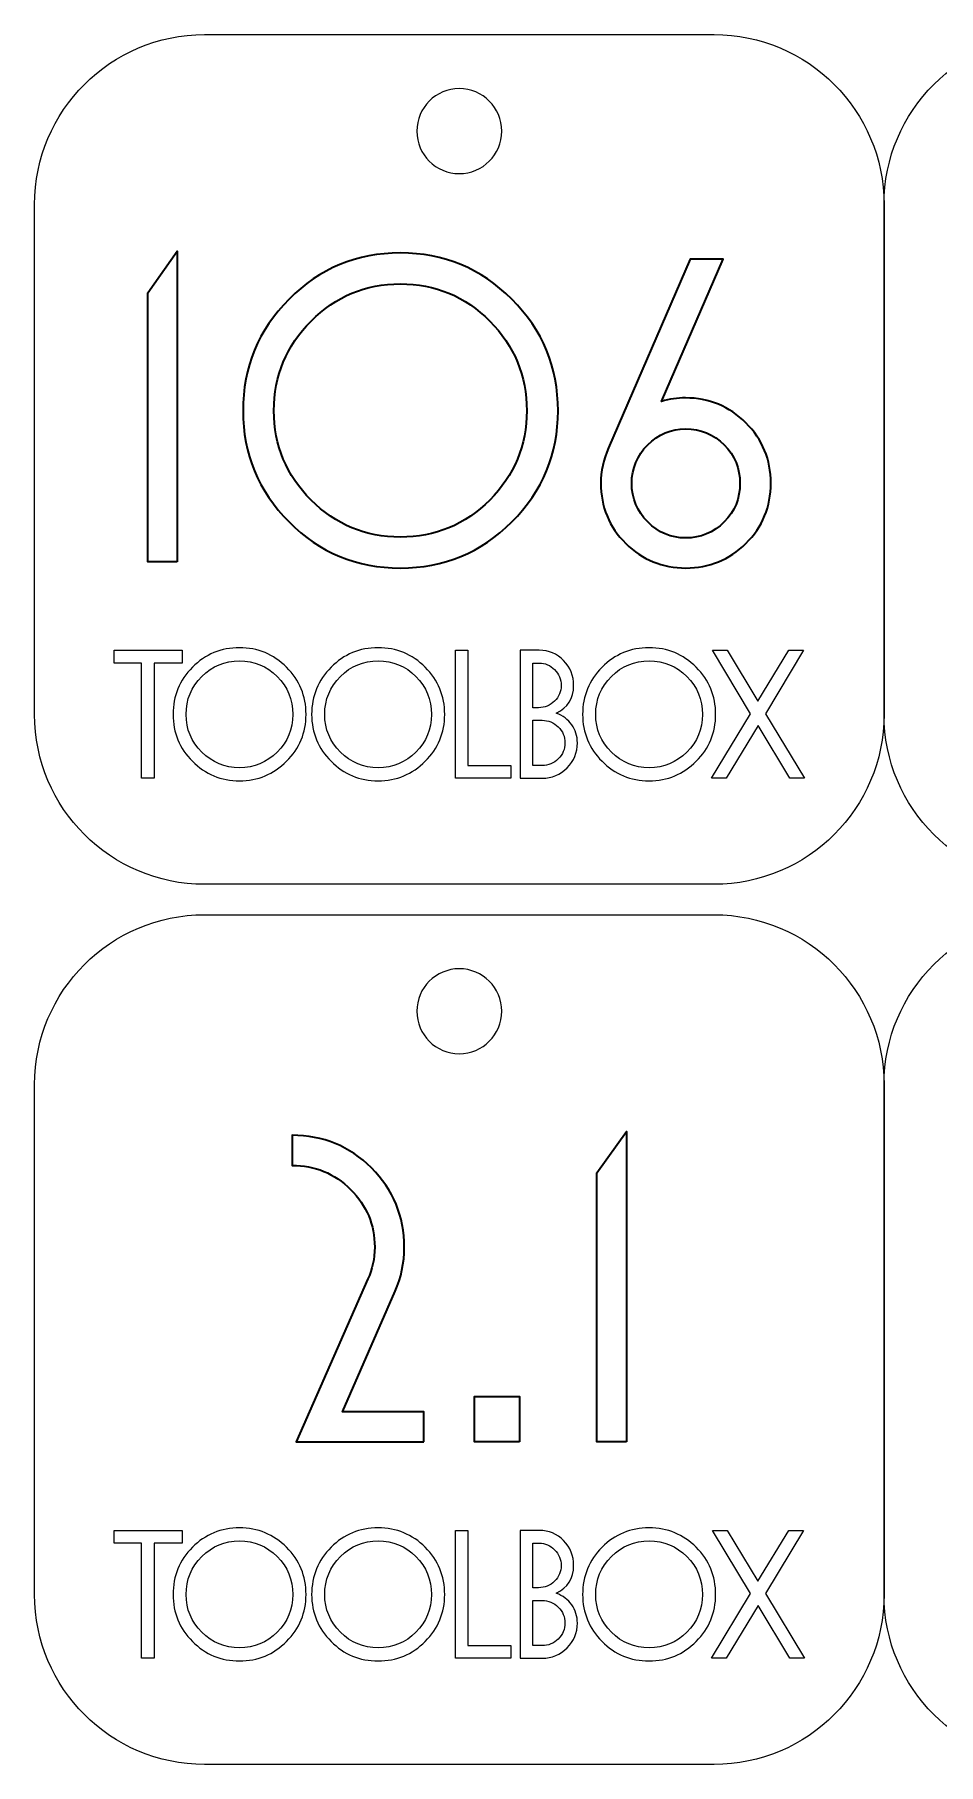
# Model space of a CAD drawing. Header units: inches. Extents: x 269 to 778, y -294 to 278.
# Drawn here: x 269.5 to 322.7, y -190.1 to -88.3 of the extents above; entities that cross this region are included whole.
import ezdxf

# ---------------------------------------------------------------- set-up
doc = ezdxf.new("R2010")
doc.units = ezdxf.units.IN
doc.header["$MEASUREMENT"] = 0
for name, color, linetype in [('cut', 7, 'Continuous'), ('engr', 7, 'Continuous'), ('tagli interni', 7, 'Continuous')]:
    doc.layers.add(name, color=color, linetype=linetype)

# ---------------------------------------------------------------- blocks, each defined once
blk = doc.blocks.new('block 402')
at = {"layer": 'engr', "color": 7, "lineweight": 35}
for points in [[(304.31, -171.11), (302.57, -171.11), (302.57, -155.28), (304.31, -152.84), (304.31, -171.11)], [(298.02, -171.11), (295.37, -171.11), (295.37, -168.44), (298.02, -168.44), (298.02, -171.11)]]:
    blk.add_lwpolyline(points, dxfattribs=at)
blk.add_open_spline([(292.38, -171.11), (292.38, -171.11), (284.87, -171.11), (284.87, -171.11), (284.87, -171.11), (289.08, -161.52), (289.08, -161.52), (289.35, -160.97), (289.49, -160.34), (289.49, -159.65), (289.49, -158.33), (289.02, -157.2), (288.07, -156.26), (287.12, -155.31), (285.97, -154.84), (284.63, -154.84), (284.63, -154.84), (284.63, -153.07), (284.63, -153.07), (286.45, -153.07), (288.01, -153.71), (289.3, -154.99), (290.59, -156.28), (291.23, -157.83), (291.23, -159.65), (291.23, -160.58), (291.05, -161.45), (290.69, -162.25), (290.69, -162.25), (287.59, -169.35), (287.59, -169.35), (287.59, -169.35), (292.38, -169.35), (292.38, -169.35), (292.38, -169.35), (292.38, -171.11), (292.38, -171.11)], degree=3, knots=[0, 0, 0, 0, 1, 1, 1, 2, 2, 2, 3, 3, 3, 4, 4, 4, 5, 5, 5, 6, 6, 6, 7, 7, 7, 8, 8, 8, 9, 9, 9, 10, 10, 10, 11, 11, 11, 12, 12, 12, 12], dxfattribs=at)
blk = doc.blocks.new('block 447')
at = {"layer": 'engr', "color": 7, "lineweight": 35}
blk.add_lwpolyline([(277.87, -119.33), (276.13, -119.33), (276.13, -103.49), (277.87, -101.05), (277.87, -119.33)], dxfattribs=at)
for points, knots in [([(300.28, -110.44), (300.28, -112.98), (299.38, -115.16), (297.56, -116.98), (295.75, -118.79), (293.56, -119.69), (291, -119.69), (288.43, -119.69), (286.25, -118.79), (284.45, -116.98), (282.64, -115.16), (281.74, -112.98), (281.74, -110.44), (281.74, -107.87), (282.64, -105.68), (284.45, -103.87), (286.25, -102.06), (288.43, -101.15), (291, -101.15), (293.56, -101.15), (295.75, -102.06), (297.56, -103.87), (299.38, -105.68), (300.28, -107.87), (300.28, -110.44)], [0, 0, 0, 0, 1, 1, 1, 2, 2, 2, 3, 3, 3, 4, 4, 4, 5, 5, 5, 6, 6, 6, 7, 7, 7, 8, 8, 8, 8]), ([(312.81, -114.7), (312.81, -116.09), (312.32, -117.27), (311.34, -118.24), (310.36, -119.21), (309.18, -119.69), (307.8, -119.69), (306.43, -119.69), (305.25, -119.21), (304.27, -118.24), (303.29, -117.27), (302.8, -116.09), (302.8, -114.7), (302.8, -114.01), (302.95, -113.31), (303.25, -112.62), (303.25, -112.62), (308.06, -101.52), (308.06, -101.52), (308.06, -101.52), (310.01, -101.52), (310.01, -101.52), (310.01, -101.52), (306.38, -109.89), (306.38, -109.89), (306.84, -109.75), (307.3, -109.68), (307.79, -109.68), (309.18, -109.68), (310.36, -110.17), (311.34, -111.15), (312.32, -112.13), (312.81, -113.31), (312.81, -114.7)], [0, 0, 0, 0, 1, 1, 1, 2, 2, 2, 3, 3, 3, 4, 4, 4, 5, 5, 5, 6, 6, 6, 7, 7, 7, 8, 8, 8, 9, 9, 9, 10, 10, 10, 11, 11, 11, 11]), ([(298.44, -110.44), (298.44, -108.37), (297.71, -106.61), (296.26, -105.16), (294.82, -103.7), (293.06, -102.97), (291, -102.97), (288.95, -102.97), (287.2, -103.7), (285.75, -105.16), (284.29, -106.61), (283.56, -108.37), (283.56, -110.44), (283.56, -112.48), (284.29, -114.23), (285.75, -115.69), (287.2, -117.14), (288.95, -117.87), (291, -117.87), (293.06, -117.87), (294.82, -117.14), (296.26, -115.69), (297.71, -114.23), (298.44, -112.48), (298.44, -110.44)], [0, 0, 0, 0, 1, 1, 1, 2, 2, 2, 3, 3, 3, 4, 4, 4, 5, 5, 5, 6, 6, 6, 7, 7, 7, 8, 8, 8, 8]), ([(310.99, -114.71), (310.99, -113.83), (310.68, -113.07), (310.06, -112.44), (309.43, -111.82), (308.68, -111.5), (307.8, -111.5), (306.93, -111.5), (306.18, -111.82), (305.56, -112.44), (304.94, -113.07), (304.62, -113.83), (304.62, -114.71), (304.62, -115.6), (304.94, -116.36), (305.56, -116.98), (306.18, -117.61), (306.93, -117.92), (307.8, -117.92), (308.68, -117.92), (309.43, -117.61), (310.06, -116.98), (310.68, -116.36), (310.99, -115.6), (310.99, -114.71)], [0, 0, 0, 0, 1, 1, 1, 2, 2, 2, 3, 3, 3, 4, 4, 4, 5, 5, 5, 6, 6, 6, 7, 7, 7, 8, 8, 8, 8])]:
    blk.add_open_spline(points, degree=3, knots=knots, dxfattribs=at)

msp = doc.modelspace()

# ---------------------------------------------------------------- linework, layer by layer
at = {"layer": 'cut', "color": 240, "lineweight": 9}
for points in [[(279.47, -138.3), (279.47, -138.3), (309.47, -138.3), (309.47, -138.3), (314.99, -138.3), (319.47, -133.82), (319.47, -128.3), (319.47, -128.3), (319.47, -98.3), (319.47, -98.3), (319.47, -92.78), (314.99, -88.3), (309.47, -88.3), (309.47, -88.3), (279.47, -88.3), (279.47, -88.3), (273.95, -88.3), (269.47, -92.78), (269.47, -98.3), (269.47, -98.3), (269.47, -128.3), (269.47, -128.3), (269.47, -133.82), (273.95, -138.3), (279.47, -138.3)], [(329.47, -138.3), (329.47, -138.3), (359.47, -138.3), (359.47, -138.3), (364.99, -138.3), (369.47, -133.82), (369.47, -128.3), (369.47, -128.3), (369.47, -98.3), (369.47, -98.3), (369.47, -92.78), (364.99, -88.3), (359.47, -88.3), (359.47, -88.3), (329.47, -88.3), (329.47, -88.3), (323.95, -88.3), (319.47, -92.78), (319.47, -98.3), (319.47, -98.3), (319.47, -128.3), (319.47, -128.3), (319.47, -133.82), (323.95, -138.3), (329.47, -138.3)], [(279.47, -190.09), (279.47, -190.09), (309.47, -190.09), (309.47, -190.09), (314.99, -190.09), (319.47, -185.61), (319.47, -180.09), (319.47, -180.09), (319.47, -150.09), (319.47, -150.09), (319.47, -144.57), (314.99, -140.09), (309.47, -140.09), (309.47, -140.09), (279.47, -140.09), (279.47, -140.09), (273.95, -140.09), (269.47, -144.57), (269.47, -150.09), (269.47, -150.09), (269.47, -180.09), (269.47, -180.09), (269.47, -185.61), (273.95, -190.09), (279.47, -190.09)], [(329.47, -190.09), (329.47, -190.09), (359.47, -190.09), (359.47, -190.09), (364.99, -190.09), (369.47, -185.61), (369.47, -180.09), (369.47, -180.09), (369.47, -150.09), (369.47, -150.09), (369.47, -144.57), (364.99, -140.09), (359.47, -140.09), (359.47, -140.09), (329.47, -140.09), (329.47, -140.09), (323.95, -140.09), (319.47, -144.57), (319.47, -150.09), (319.47, -150.09), (319.47, -180.09), (319.47, -180.09), (319.47, -185.61), (323.95, -190.09), (329.47, -190.09)]]:
    msp.add_open_spline(points, degree=3, knots=[0, 0, 0, 0, 1, 1, 1, 2, 2, 2, 3, 3, 3, 4, 4, 4, 5, 5, 5, 6, 6, 6, 7, 7, 7, 8, 8, 8, 8], dxfattribs=at)
at = {"layer": 'engr', "color": 7, "lineweight": 5}
for points in [[(278.15, -125.28), (276.51, -125.28), (276.51, -132.06), (275.77, -132.06), (275.77, -125.28), (274.15, -125.28), (274.15, -124.53), (278.15, -124.53), (278.15, -125.28)], [(297.5, -132.06), (294.24, -132.06), (294.24, -124.53), (294.98, -124.53), (294.98, -131.31), (297.5, -131.31), (297.5, -132.06)], [(314.79, -132.06), (313.92, -132.06), (312.06, -128.96), (310.18, -132.06), (309.31, -132.06), (311.62, -128.26), (309.37, -124.53), (310.24, -124.53), (312.05, -127.52), (313.86, -124.53), (314.73, -124.53), (312.49, -128.26), (314.79, -132.06)], [(278.15, -177.07), (276.51, -177.07), (276.51, -183.84), (275.77, -183.84), (275.77, -177.07), (274.15, -177.07), (274.15, -176.32), (278.15, -176.32), (278.15, -177.07)], [(297.5, -183.84), (294.24, -183.84), (294.24, -176.32), (294.98, -176.32), (294.98, -183.1), (297.5, -183.1), (297.5, -183.84)], [(314.79, -183.84), (313.92, -183.84), (312.06, -180.74), (310.18, -183.84), (309.31, -183.84), (311.62, -180.04), (309.37, -176.32), (310.24, -176.32), (312.05, -179.31), (313.86, -176.32), (314.73, -176.32), (312.49, -180.04), (314.79, -183.84)]]:
    msp.add_lwpolyline(points, dxfattribs=at)
for points, knots in [([(285.45, -128.3), (285.45, -129.38), (285.07, -130.3), (284.3, -131.06), (283.54, -131.83), (282.61, -132.21), (281.53, -132.21), (280.45, -132.21), (279.52, -131.83), (278.76, -131.06), (278, -130.3), (277.62, -129.38), (277.62, -128.3), (277.62, -127.22), (278, -126.29), (278.76, -125.53), (279.52, -124.76), (280.45, -124.38), (281.53, -124.38), (282.61, -124.38), (283.54, -124.76), (284.3, -125.53), (285.07, -126.29), (285.45, -127.22), (285.45, -128.3)], [0, 0, 0, 0, 1, 1, 1, 2, 2, 2, 3, 3, 3, 4, 4, 4, 5, 5, 5, 6, 6, 6, 7, 7, 7, 8, 8, 8, 8]), ([(284.67, -128.3), (284.67, -127.43), (284.37, -126.69), (283.75, -126.07), (283.14, -125.46), (282.4, -125.15), (281.53, -125.15), (280.67, -125.15), (279.93, -125.46), (279.31, -126.07), (278.7, -126.69), (278.39, -127.43), (278.39, -128.3), (278.39, -129.17), (278.7, -129.9), (279.31, -130.52), (279.93, -131.14), (280.67, -131.44), (281.53, -131.44), (282.4, -131.44), (283.14, -131.14), (283.75, -130.52), (284.37, -129.9), (284.67, -129.17), (284.67, -128.3)], [0, 0, 0, 0, 1, 1, 1, 2, 2, 2, 3, 3, 3, 4, 4, 4, 5, 5, 5, 6, 6, 6, 7, 7, 7, 8, 8, 8, 8]), ([(293.61, -128.3), (293.61, -129.38), (293.23, -130.3), (292.47, -131.06), (291.7, -131.83), (290.78, -132.21), (289.69, -132.21), (288.61, -132.21), (287.68, -131.83), (286.92, -131.06), (286.16, -130.3), (285.78, -129.38), (285.78, -128.3), (285.78, -127.22), (286.16, -126.29), (286.92, -125.53), (287.68, -124.76), (288.61, -124.38), (289.69, -124.38), (290.78, -124.38), (291.7, -124.76), (292.47, -125.53), (293.23, -126.29), (293.61, -127.22), (293.61, -128.3)], [0, 0, 0, 0, 1, 1, 1, 2, 2, 2, 3, 3, 3, 4, 4, 4, 5, 5, 5, 6, 6, 6, 7, 7, 7, 8, 8, 8, 8]), ([(292.83, -128.3), (292.83, -127.43), (292.53, -126.69), (291.92, -126.07), (291.3, -125.46), (290.56, -125.15), (289.69, -125.15), (288.83, -125.15), (288.09, -125.46), (287.47, -126.07), (286.86, -126.69), (286.55, -127.43), (286.55, -128.3), (286.55, -129.17), (286.86, -129.9), (287.47, -130.52), (288.09, -131.14), (288.83, -131.44), (289.69, -131.44), (290.56, -131.44), (291.3, -131.14), (291.92, -130.52), (292.53, -129.9), (292.83, -129.17), (292.83, -128.3)], [0, 0, 0, 0, 1, 1, 1, 2, 2, 2, 3, 3, 3, 4, 4, 4, 5, 5, 5, 6, 6, 6, 7, 7, 7, 8, 8, 8, 8]), ([(301.42, -129.98), (301.42, -130.55), (301.22, -131.04), (300.81, -131.45), (300.41, -131.85), (299.92, -132.06), (299.35, -132.06), (299.35, -132.06), (298.05, -132.06), (298.05, -132.06), (298.05, -132.06), (298.05, -124.53), (298.05, -124.53), (298.05, -124.53), (299.17, -124.53), (299.17, -124.53), (299.74, -124.53), (300.22, -124.73), (300.61, -125.14), (301.01, -125.54), (301.2, -126.03), (301.2, -126.6), (301.2, -127.35), (300.86, -127.9), (300.18, -128.24), (300.56, -128.37), (300.87, -128.6), (301.09, -128.91), (301.31, -129.22), (301.42, -129.58), (301.42, -129.98)], [0, 0, 0, 0, 1, 1, 1, 2, 2, 2, 3, 3, 3, 4, 4, 4, 5, 5, 5, 6, 6, 6, 7, 7, 7, 8, 8, 8, 9, 9, 9, 10, 10, 10, 10]), ([(309.56, -128.3), (309.56, -129.38), (309.18, -130.3), (308.42, -131.06), (307.65, -131.83), (306.73, -132.21), (305.64, -132.21), (304.56, -132.21), (303.63, -131.83), (302.87, -131.06), (302.11, -130.3), (301.73, -129.38), (301.73, -128.3), (301.73, -127.22), (302.11, -126.29), (302.87, -125.53), (303.63, -124.76), (304.56, -124.38), (305.64, -124.38), (306.73, -124.38), (307.65, -124.76), (308.42, -125.53), (309.18, -126.29), (309.56, -127.22), (309.56, -128.3)], [0, 0, 0, 0, 1, 1, 1, 2, 2, 2, 3, 3, 3, 4, 4, 4, 5, 5, 5, 6, 6, 6, 7, 7, 7, 8, 8, 8, 8]), ([(308.78, -128.3), (308.78, -127.43), (308.48, -126.69), (307.87, -126.07), (307.25, -125.46), (306.51, -125.15), (305.64, -125.15), (304.78, -125.15), (304.04, -125.46), (303.42, -126.07), (302.81, -126.69), (302.5, -127.43), (302.5, -128.3), (302.5, -129.17), (302.81, -129.9), (303.42, -130.52), (304.04, -131.14), (304.78, -131.44), (305.64, -131.44), (306.51, -131.44), (307.25, -131.14), (307.87, -130.52), (308.48, -129.9), (308.78, -129.17), (308.78, -128.3)], [0, 0, 0, 0, 1, 1, 1, 2, 2, 2, 3, 3, 3, 4, 4, 4, 5, 5, 5, 6, 6, 6, 7, 7, 7, 8, 8, 8, 8]), ([(300.47, -126.6), (300.47, -126.24), (300.34, -125.93), (300.08, -125.67), (299.83, -125.41), (299.52, -125.28), (299.17, -125.28), (299.17, -125.28), (298.79, -125.28), (298.79, -125.28), (298.79, -125.28), (298.79, -127.91), (298.79, -127.91), (298.79, -127.91), (299.14, -127.91), (299.14, -127.91), (299.51, -127.91), (299.82, -127.78), (300.08, -127.52), (300.34, -127.27), (300.47, -126.96), (300.47, -126.6)], [0, 0, 0, 0, 1, 1, 1, 2, 2, 2, 3, 3, 3, 4, 4, 4, 5, 5, 5, 6, 6, 6, 7, 7, 7, 7]), ([(300.69, -129.98), (300.69, -129.62), (300.56, -129.3), (300.29, -129.04), (300.03, -128.78), (299.71, -128.65), (299.34, -128.65), (299.34, -128.65), (298.79, -128.65), (298.79, -128.65), (298.79, -128.65), (298.79, -131.31), (298.79, -131.31), (298.79, -131.31), (299.34, -131.31), (299.34, -131.31), (299.71, -131.31), (300.03, -131.18), (300.29, -130.92), (300.56, -130.66), (300.69, -130.35), (300.69, -129.98)], [0, 0, 0, 0, 1, 1, 1, 2, 2, 2, 3, 3, 3, 4, 4, 4, 5, 5, 5, 6, 6, 6, 7, 7, 7, 7]), ([(285.45, -180.09), (285.45, -181.16), (285.07, -182.09), (284.3, -182.85), (283.54, -183.62), (282.61, -184), (281.53, -184), (280.45, -184), (279.52, -183.62), (278.76, -182.85), (278, -182.09), (277.62, -181.16), (277.62, -180.09), (277.62, -179), (278, -178.08), (278.76, -177.31), (279.52, -176.55), (280.45, -176.17), (281.53, -176.17), (282.61, -176.17), (283.54, -176.55), (284.3, -177.31), (285.07, -178.08), (285.45, -179), (285.45, -180.09)], [0, 0, 0, 0, 1, 1, 1, 2, 2, 2, 3, 3, 3, 4, 4, 4, 5, 5, 5, 6, 6, 6, 7, 7, 7, 8, 8, 8, 8]), ([(284.67, -180.09), (284.67, -179.22), (284.37, -178.47), (283.75, -177.86), (283.14, -177.24), (282.4, -176.93), (281.53, -176.93), (280.67, -176.93), (279.93, -177.24), (279.31, -177.86), (278.7, -178.47), (278.39, -179.22), (278.39, -180.09), (278.39, -180.95), (278.7, -181.69), (279.31, -182.31), (279.93, -182.92), (280.67, -183.23), (281.53, -183.23), (282.4, -183.23), (283.14, -182.92), (283.75, -182.31), (284.37, -181.69), (284.67, -180.95), (284.67, -180.09)], [0, 0, 0, 0, 1, 1, 1, 2, 2, 2, 3, 3, 3, 4, 4, 4, 5, 5, 5, 6, 6, 6, 7, 7, 7, 8, 8, 8, 8]), ([(293.61, -180.09), (293.61, -181.16), (293.23, -182.09), (292.47, -182.85), (291.7, -183.62), (290.78, -184), (289.69, -184), (288.61, -184), (287.68, -183.62), (286.92, -182.85), (286.16, -182.09), (285.78, -181.16), (285.78, -180.09), (285.78, -179), (286.16, -178.08), (286.92, -177.31), (287.68, -176.55), (288.61, -176.17), (289.69, -176.17), (290.78, -176.17), (291.7, -176.55), (292.47, -177.31), (293.23, -178.08), (293.61, -179), (293.61, -180.09)], [0, 0, 0, 0, 1, 1, 1, 2, 2, 2, 3, 3, 3, 4, 4, 4, 5, 5, 5, 6, 6, 6, 7, 7, 7, 8, 8, 8, 8]), ([(292.83, -180.09), (292.83, -179.22), (292.53, -178.47), (291.92, -177.86), (291.3, -177.24), (290.56, -176.93), (289.69, -176.93), (288.83, -176.93), (288.09, -177.24), (287.47, -177.86), (286.86, -178.47), (286.55, -179.22), (286.55, -180.09), (286.55, -180.95), (286.86, -181.69), (287.47, -182.31), (288.09, -182.92), (288.83, -183.23), (289.69, -183.23), (290.56, -183.23), (291.3, -182.92), (291.92, -182.31), (292.53, -181.69), (292.83, -180.95), (292.83, -180.09)], [0, 0, 0, 0, 1, 1, 1, 2, 2, 2, 3, 3, 3, 4, 4, 4, 5, 5, 5, 6, 6, 6, 7, 7, 7, 8, 8, 8, 8]), ([(301.42, -181.77), (301.42, -182.34), (301.22, -182.83), (300.81, -183.23), (300.41, -183.64), (299.92, -183.84), (299.35, -183.84), (299.35, -183.84), (298.05, -183.84), (298.05, -183.84), (298.05, -183.84), (298.05, -176.32), (298.05, -176.32), (298.05, -176.32), (299.17, -176.32), (299.17, -176.32), (299.74, -176.32), (300.22, -176.52), (300.61, -176.92), (301.01, -177.33), (301.2, -177.81), (301.2, -178.38), (301.2, -179.14), (300.86, -179.68), (300.18, -180.02), (300.56, -180.16), (300.87, -180.39), (301.09, -180.7), (301.31, -181.01), (301.42, -181.37), (301.42, -181.77)], [0, 0, 0, 0, 1, 1, 1, 2, 2, 2, 3, 3, 3, 4, 4, 4, 5, 5, 5, 6, 6, 6, 7, 7, 7, 8, 8, 8, 9, 9, 9, 10, 10, 10, 10]), ([(300.47, -178.38), (300.47, -178.03), (300.34, -177.72), (300.08, -177.46), (299.83, -177.2), (299.52, -177.07), (299.17, -177.07), (299.17, -177.07), (298.79, -177.07), (298.79, -177.07), (298.79, -177.07), (298.79, -179.69), (298.79, -179.69), (298.79, -179.69), (299.14, -179.69), (299.14, -179.69), (299.51, -179.69), (299.82, -179.56), (300.08, -179.31), (300.34, -179.05), (300.47, -178.74), (300.47, -178.38)], [0, 0, 0, 0, 1, 1, 1, 2, 2, 2, 3, 3, 3, 4, 4, 4, 5, 5, 5, 6, 6, 6, 7, 7, 7, 7]), ([(309.56, -180.09), (309.56, -181.16), (309.18, -182.09), (308.42, -182.85), (307.65, -183.62), (306.73, -184), (305.64, -184), (304.56, -184), (303.63, -183.62), (302.87, -182.85), (302.11, -182.09), (301.73, -181.16), (301.73, -180.09), (301.73, -179), (302.11, -178.08), (302.87, -177.31), (303.63, -176.55), (304.56, -176.17), (305.64, -176.17), (306.73, -176.17), (307.65, -176.55), (308.42, -177.31), (309.18, -178.08), (309.56, -179), (309.56, -180.09)], [0, 0, 0, 0, 1, 1, 1, 2, 2, 2, 3, 3, 3, 4, 4, 4, 5, 5, 5, 6, 6, 6, 7, 7, 7, 8, 8, 8, 8]), ([(308.78, -180.09), (308.78, -179.22), (308.48, -178.47), (307.87, -177.86), (307.25, -177.24), (306.51, -176.93), (305.64, -176.93), (304.78, -176.93), (304.04, -177.24), (303.42, -177.86), (302.81, -178.47), (302.5, -179.22), (302.5, -180.09), (302.5, -180.95), (302.81, -181.69), (303.42, -182.31), (304.04, -182.92), (304.78, -183.23), (305.64, -183.23), (306.51, -183.23), (307.25, -182.92), (307.87, -182.31), (308.48, -181.69), (308.78, -180.95), (308.78, -180.09)], [0, 0, 0, 0, 1, 1, 1, 2, 2, 2, 3, 3, 3, 4, 4, 4, 5, 5, 5, 6, 6, 6, 7, 7, 7, 8, 8, 8, 8]), ([(300.69, -181.77), (300.69, -181.4), (300.56, -181.09), (300.29, -180.83), (300.03, -180.57), (299.71, -180.44), (299.34, -180.44), (299.34, -180.44), (298.79, -180.44), (298.79, -180.44), (298.79, -180.44), (298.79, -183.1), (298.79, -183.1), (298.79, -183.1), (299.34, -183.1), (299.34, -183.1), (299.71, -183.1), (300.03, -182.97), (300.29, -182.71), (300.56, -182.45), (300.69, -182.13), (300.69, -181.77)], [0, 0, 0, 0, 1, 1, 1, 2, 2, 2, 3, 3, 3, 4, 4, 4, 5, 5, 5, 6, 6, 6, 7, 7, 7, 7])]:
    msp.add_open_spline(points, degree=3, knots=knots, dxfattribs=at)
at = {"layer": 'tagli interni', "color": 240, "lineweight": 9}
for points in [[(291.97, -93.98), (291.97, -92.6), (293.09, -91.48), (294.47, -91.48), (295.85, -91.48), (296.97, -92.6), (296.97, -93.98), (296.97, -95.37), (295.85, -96.48), (294.47, -96.48), (293.09, -96.48), (291.97, -95.37), (291.97, -93.98)], [(291.97, -145.77), (291.97, -144.39), (293.09, -143.27), (294.47, -143.27), (295.85, -143.27), (296.97, -144.39), (296.97, -145.77), (296.97, -147.15), (295.85, -148.27), (294.47, -148.27), (293.09, -148.27), (291.97, -147.15), (291.97, -145.77)]]:
    msp.add_open_spline(points, degree=3, knots=[0, 0, 0, 0, 1, 1, 1, 2, 2, 2, 3, 3, 3, 4, 4, 4, 4], dxfattribs=at)

# ---------------------------------------------------------------- block references
at = {"layer": 'engr'}
for name in ['block 447', 'block 402']:
    msp.add_blockref(name, (0, 0), dxfattribs=at)

doc.saveas('drawing.dxf')
